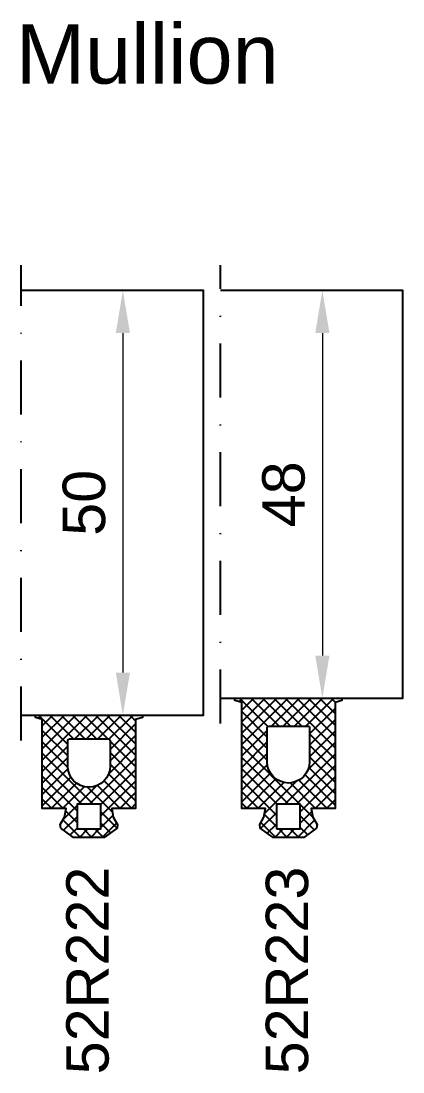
# Model space of a CAD drawing. Header units: millimetres. Extents: x 22319 to 27873, y 35287 to 39437.
# Drawn here: x 27109.7 to 27154.7, y 38666.1 to 38789.8 of the extents above; entities that cross this region are included whole.
import ezdxf

# ---------------------------------------------------------------- set-up
doc = ezdxf.new("R2010")
doc.units = ezdxf.units.MM
doc.header["$LTSCALE"] = 0.5
doc.linetypes.add('DASHDOT', pattern=[25.4, 12.7, -6.35, 0, -6.35])
for name, color, linetype in [('6', 6, 'Continuous'), ('FYLLD', 6, 'Continuous'), ('LIST', 2, 'Continuous')]:
    doc.layers.add(name, color=color, linetype=linetype)
for name, color, linetype, lineweight in [('AM_5', 3, 'Continuous', 18), ('AM_6', 2, 'Continuous', 20), ('AM_7', 4, 'DASHDOT', 25)]:
    doc.layers.add(name, color=color, linetype=linetype, lineweight=lineweight)
doc.styles.add('Border', font='ARIAL.TTF')
doc.styles.get("Standard").update_dxf_attribs({"font": 'ARIAL.TTF'})
doc.dimstyles.new('SBS_DIN$0', dxfattribs={"dimscale": 2, "dimtxt": 2.5, "dimasz": 2.5, "dimexe": 1, "dimexo": 1, "dimgap": 1, "dimtad": 1, "dimrnd": 0.5, "dimdsep": 46, "dimtxsty": 'Standard', "dimcen": 0, "dimclrd": 256, "dimclre": 256, "dimclrt": 2, "dimadec": 0, "dimazin": 2, "dimtp": 0.1, "dimtm": 0.1, "dimtfac": 0.71, "dimtofl": 0, "dimtmove": 0, "dimatfit": 3, "dimfxl": 0, "dimlwd": -1, "dimlwe": -1, "dimarcsym": 0})

# ---------------------------------------------------------------- blocks, each defined once
blk = doc.blocks.new('*D368')
at = {"layer": 'AM_5'}
blk.add_line((27145.24606299665, 38753.10107471207), (27145.24606299665, 38715.10107471207), dxfattribs=at)
for points in [[(27144.41272966332, 38753.10107471207), (27146.07939632998, 38753.10107471207), (27145.24606299665, 38758.10107471207)], [(27144.41272966332, 38715.10107471207), (27146.07939632998, 38715.10107471207), (27145.24606299665, 38710.10107471207)]]:
    blk.add_solid(points, dxfattribs=at)
at = {"layer": 'Defpoints', "color": 0}
for p in [(27145.24606299665, 38758.10107471207), (27145.24606299665, 38710.10107471207), (27145.24606299665, 38710.10107471207)]:
    blk.add_point(p, dxfattribs=at)
at = {"layer": 'AM_5', "color": 2, "insert": (27140.69319805804, 38734.10107471208), "char_height": 5, "attachment_point": 5, "rotation": 90}
blk.add_mtext('48', dxfattribs=at)
blk = doc.blocks.new('*D369')
at = {"layer": 'AM_5'}
blk.add_line((27121.74606299665, 38753.10107471207), (27121.74606299665, 38713.10107471207), dxfattribs=at)
for points in [[(27120.91272966332, 38753.10107471207), (27122.57939632998, 38753.10107471207), (27121.74606299665, 38758.10107471207)], [(27120.91272966332, 38713.10107471207), (27122.57939632998, 38713.10107471207), (27121.74606299665, 38708.10107471207)]]:
    blk.add_solid(points, dxfattribs=at)
at = {"layer": 'Defpoints', "color": 0}
for p in [(27121.74606299665, 38758.10107471207), (27121.74606299665, 38708.10107471207), (27121.74606299665, 38708.10107471207)]:
    blk.add_point(p, dxfattribs=at)
at = {"layer": 'AM_5', "color": 2, "insert": (27117.19319805804, 38733.10107471208), "char_height": 5, "attachment_point": 5, "rotation": 90}
blk.add_mtext('50', dxfattribs=at)

msp = doc.modelspace()

# ---------------------------------------------------------------- hatches: boundary and pattern name
at = {"layer": 'FYLLD'}
h = msp.add_hatch(dxfattribs=at)
h.set_pattern_fill('NET,_O', color=256, scale=0.3, angle=45)
h.set_pattern_definition([(315, (-111.5581982342483, 62737.73128326301), (-0.6735192090801864, -0.6735192090801865), []), (225, (-111.5581982342483, 62737.73128326301), (-0.6735192090801865, 0.6735192090801864), [])])
h.paths.add_polyline_path([(27139.84606299665, 38694.70107471207), (27142.64606699665, 38694.70107471207), (27142.64606699665, 38697.60107471207), (27139.84606299665, 38697.60107471207)], flags=16)
edge = h.paths.add_edge_path(flags=16)
edge.add_line((27138.94606499665, 38706.80107471207), (27143.54606499665, 38706.80107471207))
edge.add_arc((27143.54606499666, 38706.60107471207), 0.1999999999970896, 0, 90.00000000104222, ccw=False)
edge.add_line((27143.74606499665, 38706.60107471207), (27143.74606499665, 38702.60107471207))
edge.add_arc((27141.24606499665, 38702.60107471207), 2.5, -90, 0, ccw=False)
edge.add_arc((27141.24606499665, 38702.60107471207), 2.5, 180, 270, ccw=False)
edge.add_line((27138.74606499665, 38702.60107471207), (27138.74606499665, 38706.60107471207))
edge.add_arc((27138.94606499665, 38706.60107471207), 0.1999999999970896, 89.99999999895778, 180, ccw=False)
h.paths.add_polyline_path([(27134.94606399665, 38710.10107471207), (27147.54606599665, 38710.10107471207), (27147.54606599665, 38709.80107471207), (27146.74606299665, 38709.58671571207), (27146.74606299665, 38697.10107471207), (27143.94605999665, 38697.10107471207), (27144.12159699665, 38696.09293271207), (27144.62752499665, 38695.20344171207), (27144.56813799665, 38694.76684171207), (27143.04606599665, 38693.70107471207), (27139.44606399665, 38693.70107471207), (27137.92398799665, 38694.76684171207), (27137.86460099665, 38695.20344171207), (27138.37053299665, 38696.09293271207), (27138.54606199665, 38697.10107471207), (27135.74606299665, 38697.10107471207), (27135.74606299665, 38709.58671571207), (27134.94606399665, 38709.80107471207)])
h = msp.add_hatch(dxfattribs=at)
h.set_pattern_fill('NET,_O', color=256, scale=0.3, angle=45)
h.set_pattern_definition([(315, (-117.0581982342483, 62737.73128326301), (-0.6735192090801864, -0.6735192090801865), []), (225, (-117.0581982342483, 62737.73128326301), (-0.6735192090801865, 0.6735192090801864), [])])
h.paths.add_polyline_path([(27116.34606099665, 38694.70107471207), (27119.14606499665, 38694.70107471207), (27119.14606499665, 38697.60107471207), (27116.34606099665, 38697.60107471207)], flags=16)
edge = h.paths.add_edge_path(flags=16)
edge.add_line((27115.44606299665, 38705.30107471207), (27120.04606299665, 38705.30107471207))
edge.add_arc((27120.04606299665, 38705.10107471207), 0.1999999999970896, 0, 90.00000000104222, ccw=False)
edge.add_line((27120.24606299665, 38705.10107471207), (27120.24606299665, 38702.10107471207))
edge.add_arc((27117.74606299665, 38702.10107471207), 2.5, -90, 0, ccw=False)
edge.add_arc((27117.74606299665, 38702.10107471207), 2.5, 180, 270, ccw=False)
edge.add_line((27115.24606299665, 38702.10107471207), (27115.24606299665, 38705.10107471207))
edge.add_arc((27115.44606299665, 38705.10107471207), 0.1999999999970896, 90, 180, ccw=False)
h.paths.add_polyline_path([(27114.36460099665, 38695.20344171207), (27114.87053299665, 38696.09293271207), (27115.04606199665, 38697.10107471207), (27112.24606299665, 38697.10107471207), (27112.24606299665, 38707.58671571207), (27111.44606399665, 38707.80107471207), (27111.44606399665, 38708.10107471207), (27124.04606199665, 38708.10107471207), (27124.04606199665, 38707.80107471207), (27123.24606299665, 38707.58671571207), (27123.24606299665, 38697.10107471207), (27120.44606399665, 38697.10107471207), (27120.62159299665, 38696.09293271207), (27121.12752499665, 38695.20344171207), (27121.06813399665, 38694.76684171207), (27119.54606199665, 38693.70107471207), (27115.94606399665, 38693.70107471207), (27114.42398799665, 38694.76684171207)])

# ---------------------------------------------------------------- linework, layer by layer
at = {"color": 2, "linetype": 'Continuous'}
for points in [[(27138.94606499665, 38706.80107471207), (27143.54606499665, 38706.80107471207, -0.414213562373095), (27143.74606499665, 38706.60107471207), (27143.74606499665, 38702.60107471207, -0.414213562373095), (27141.24606499665, 38700.10107471207, -0.414213562373095), (27138.74606499665, 38702.60107471207), (27138.74606499665, 38706.60107471207, -0.414213562373095)], [(27115.44606299665, 38705.30107471207), (27120.04606299665, 38705.30107471207, -0.414213562373095), (27120.24606299665, 38705.10107471207), (27120.24606299665, 38702.10107471207, -0.414213562373095), (27117.74606299665, 38699.60107471207, -0.414213562373095), (27115.24606299665, 38702.10107471207), (27115.24606299665, 38705.10107471207, -0.414213562373095)]]:
    msp.add_lwpolyline(points, format="xyb", close=True, dxfattribs=at)
at = {"layer": '6'}
for points in [[(27109.74606299665, 38708.10107471207), (27131.24606999665, 38708.10107471207), (27131.24606999665, 38758.10107471207), (27109.74606299665, 38758.10107471207)], [(27133.24606299665, 38710.10107471207), (27154.74606999665, 38710.10107471207), (27154.74606999665, 38758.10107471207), (27133.24606299665, 38758.10107471207)]]:
    msp.add_lwpolyline(points, dxfattribs=at)
at = {"layer": 'AM_7'}
for p, q in [((27109.74606299665, 38705.10107471207), (27109.74606299665, 38761.10107471207)), ((27133.24606299665, 38707.10107471207), (27133.24606299665, 38761.10107471207))]:
    msp.add_line(p, q, dxfattribs=at)
at = {"layer": 'LIST'}
for points in [[(27134.94606399665, 38710.10107471207), (27147.54606599665, 38710.10107471207), (27147.54606599665, 38709.80107471207), (27146.74606299665, 38709.58671571207), (27146.74606299665, 38697.10107471207), (27143.94605999665, 38697.10107471207), (27144.12159699665, 38696.09293271207), (27144.62752499665, 38695.20344171207), (27144.56813799665, 38694.76684171207), (27143.04606599665, 38693.70107471207), (27139.44606399665, 38693.70107471207), (27137.92398799665, 38694.76684171207), (27137.86460099665, 38695.20344171207), (27138.37053299665, 38696.09293271207), (27138.54606199665, 38697.10107471207), (27135.74606299665, 38697.10107471207), (27135.74606299665, 38709.58671571207), (27134.94606399665, 38709.80107471207)], [(27114.36460099665, 38695.20344171207), (27114.87053299665, 38696.09293271207), (27115.04606199665, 38697.10107471207), (27112.24606299665, 38697.10107471207), (27112.24606299665, 38707.58671571207), (27111.44606399665, 38707.80107471207), (27111.44606399665, 38708.10107471207), (27124.04606199665, 38708.10107471207), (27124.04606199665, 38707.80107471207), (27123.24606299665, 38707.58671571207), (27123.24606299665, 38697.10107471207), (27120.44606399665, 38697.10107471207), (27120.62159299665, 38696.09293271207), (27121.12752499665, 38695.20344171207), (27121.06813399665, 38694.76684171207), (27119.54606199665, 38693.70107471207), (27115.94606399665, 38693.70107471207), (27114.42398799665, 38694.76684171207)], [(27116.34606099665, 38694.70107471207), (27119.14606499665, 38694.70107471207), (27119.14606499665, 38697.60107471207), (27116.34606099665, 38697.60107471207)], [(27139.84606299665, 38694.70107471207), (27142.64606699665, 38694.70107471207), (27142.64606699665, 38697.60107471207), (27139.84606299665, 38697.60107471207)]]:
    msp.add_lwpolyline(points, close=True, dxfattribs=at)

# ---------------------------------------------------------------- texts
at = {"layer": 'AM_6', "insert": (27109.14323748127, 38782.37759466296), "char_height": 7, "attachment_point": 7, "style": 'Border'}
msp.add_mtext('Mullion', dxfattribs=at)
at = {"layer": 'AM_6', "char_height": 5, "attachment_point": 3, "rotation": 90.00000000000001, "style": 'Border'}
for s, insert in [('52R222', (27115.07304925106, 38690.24935608608)), ('52R223', (27138.57304925106, 38690.24935608608))]:
    msp.add_mtext(s, dxfattribs=dict(at, insert=insert))

# ---------------------------------------------------------------- dimensions: what is measured, and where the dimension line sits
at = {"layer": 'AM_5'}
for base, p1, p2, picture, middle in [((27121.74606299665, 38708.10107471207), (27121.74606299665, 38758.10107471207), (27121.74606299665, 38708.10107471207), '*D369', (27117.19319805804, 38733.10107471208)), ((27145.24606299665, 38710.10107471207), (27145.24606299665, 38758.10107471207), (27145.24606299665, 38710.10107471207), '*D368', (27140.69319805804, 38734.10107471208))]:
    dim = msp.add_linear_dim(base=base, p1=p1, p2=p2, angle=270, dimstyle='SBS_DIN$0', dxfattribs=at)
    dim.commit()
    dim.dimension.update_dxf_attribs({"geometry": picture, "text_midpoint": middle})

doc.saveas('drawing.dxf')
